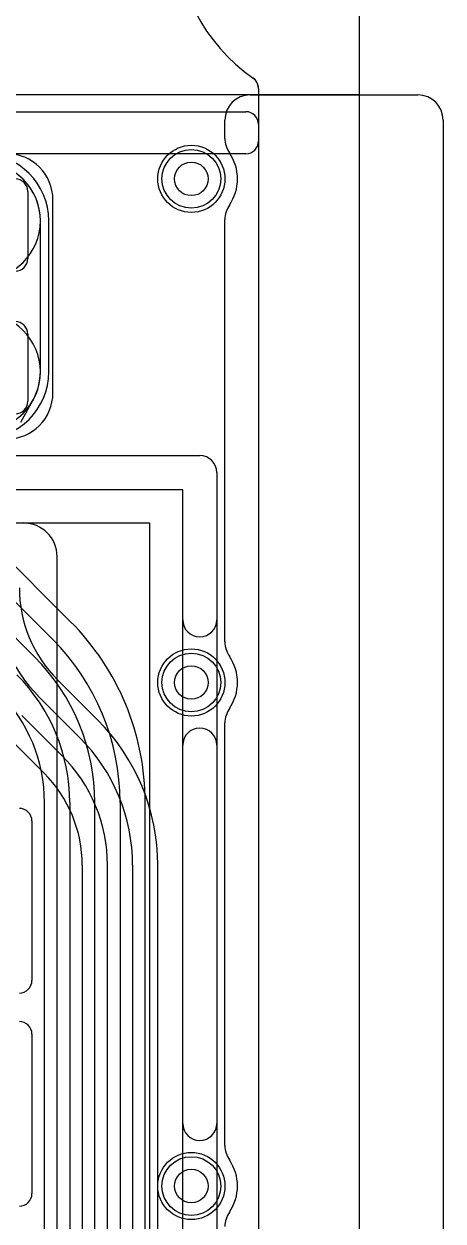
# Model space of a CAD drawing. Extents: x 0 to 20.5, y -6 to 27.
# Drawn here: x 18 to 20.5, y 14.79 to 21.92 of the extents above; entities that cross this region are included whole.
import ezdxf

# ---------------------------------------------------------------- set-up
doc = ezdxf.new("R2010")
doc.units = 0
for name, color, linetype in [('Hole', 1, 'CONTINUOUS'), ('L1', 3, 'CONTINUOUS'), ('L2', 3, 'CONTINUOUS'), ('L3', 3, 'CONTINUOUS'), ('L4', 3, 'CONTINUOUS'), ('Outline', 7, 'CONTINUOUS'), ('PartsArea-A', 111, 'CONTINUOUS'), ('PartsArea-B', 111, 'CONTINUOUS'), ('PartsSilk-A', 221, 'CONTINUOUS'), ('Resist-A', 2, 'CONTINUOUS'), ('Resist-B', 2, 'CONTINUOUS'), ('Silk-A', 140, 'CONTINUOUS')]:
    doc.layers.add(name, color=color, linetype=linetype)

msp = doc.modelspace()

# ---------------------------------------------------------------- linework, layer by layer
at = {"layer": 'Hole'}
for centre in [(19, 21), (19, 18), (19, 15)]:
    msp.add_circle(centre, 0.1, dxfattribs=at)
at = {"layer": 'L1'}
for p, q in [((19.4, 21.53823), (19.4, 1.46)), ((18.17504, 19.725), (18.17504, 20.875)), ((18.2, 2.16), (18.2, 18.75004))]:
    msp.add_line(p, q, dxfattribs=at)
for centre in [(19, 21), (19, 18), (19, 15)]:
    msp.add_circle(centre, 0.2, dxfattribs=at)
for centre, radius, start, end in [((20, 22.5), 1.1, 180, -125.062172), ((19.32502, 21.53826), 0.07497, 45, 54.934097), ((19.32499, 21.53823), 0.07501, 0, 45), ((17.9, 20.875), 0.27504, 0, 90), ((17.9, 19.725), 0.27504, -90, 0), ((18, 18.75004), 0.2, 0, 90)]:
    msp.add_arc(centre, radius, start, end, dxfattribs=at)
at = {"layer": 'L2'}
for p, q in [((19.39208, 21.57178), (19.39209, 21.57176)), ((19.4, 21.53823), (19.4, 21.22501)), ((17.90655, 21.4), (19.325, 21.4)), ((19.4, 21.325), (19.4, 1.11004)), ((19.32503, 21.15004), (17.93332, 21.15004)), ((18.10004, 19.85), (18.10005, 20.75)), ((17.98461, 19.54981), (18.05574, 19.67951)), ((18.44123, 17.77701), (18.20202, 18.01623)), ((18.09592, 17.91014), (18.33514, 17.67092)), ((18.22907, 17.56485), (17.98985, 17.80408)), ((17.88376, 17.69798), (18.12298, 17.45876)), ((18.34996, 16.91079), (18.34996, 13.90872)), ((18.5, 9.23921), (18.5, 16.91079)), ((18.65, 16.91079), (18.65, 9.23921)), ((18.80004, 9.23921), (18.80004, 16.91079))]:
    msp.add_line(p, q, dxfattribs=at)
for centre in [(19, 21), (19, 18), (19, 15)]:
    msp.add_circle(centre, 0.2, dxfattribs=at)
for centre, radius, start, end in [((20, 22.5), 1.1, 180, -125.062172), ((19.32502, 21.53825), 0.07498, 26.565051, 54.938488), ((19.32503, 21.53823), 0.07498, 0, 26.565051), ((19.325, 21.325), 0.075, 0, 90), ((19.32503, 21.22501), 0.07497, -90, 0), ((18.05648, 21.04446), 0.07497, -136.264626, -136.145763), ((17.75, 20.74999), 0.35005, 0.001637, 43.855279), ((17.74999, 19.85), 0.35005, -28.470034, 0), ((18.12325, 19.64672), 0.07497, 150.946138, 152.197681), ((18.12212, 19.64465), 0.07498, 150.922388, 152.293423), ((18.12234, 19.64504), 0.07498, 150.929066, 151.264527), ((18.12212, 19.64465), 0.07497, 150.514854, 150.58688), ((18.12267, 19.64563), 0.07498, 151.254153, 151.373683), ((18.75, 18.56421), 0.925, 180, -135.000438), ((18.75001, 18.56421), 0.77497, 180, -135.000523), ((17.575, 16.91077), 1.22504, 0.000935, 45.000331), ((17.575, 16.91078), 1.075, 0.000533, 45), ((17.575, 16.91078), 0.925, 0.000619, 45), ((17.57499, 16.91078), 0.77497, 0.000739, 44.999477)]:
    msp.add_arc(centre, radius, start, end, dxfattribs=at)
at = {"layer": 'L3'}
for p, q in [((19.4, 21.53823), (19.4, 21.22501)), ((0.67497, 21.4), (19.32503, 21.4)), ((19.4, 21.32503), (19.4, 1.11004)), ((19.32503, 21.15004), (0.67497, 21.15004)), ((18.15004, 19.85), (18.15004, 20.75))]:
    msp.add_line(p, q, dxfattribs=at)
for centre in [(19, 21), (19, 18), (19, 15)]:
    msp.add_circle(centre, 0.2, dxfattribs=at)
for centre, radius, start, end in [((20, 22.5), 1.1, 180, -125.062172), ((19.32502, 21.53825), 0.07498, -0.015283, 54.938488), ((19.32503, 21.32503), 0.07497, 0, 90), ((19.32503, 21.22501), 0.07497, -90, 0), ((17.75, 20.75), 0.40004, 0, 180), ((17.75, 19.85), 0.40004, 180, 0)]:
    msp.add_arc(centre, radius, start, end, dxfattribs=at)
at = {"layer": 'L4'}
for p, q in [((19.4, 21.53823), (19.4, 1.11004)), ((18.27837, 18.36415), (16.22725, 20.41527)), ((16.08488, 20.34545), (18.17227, 18.25805)), ((18.06621, 18.15199), (15.97882, 20.23938)), ((18.12499, 14.60566), (18.12499, 17.2858)), ((18.27499, 17.2858), (18.27499, 14.60566)), ((18.425, 14.46274), (18.425, 17.28578)), ((18.575, 17.28578), (18.575, 14.46274)), ((18.72504, 14.46274), (18.72504, 17.28578))]:
    msp.add_line(p, q, dxfattribs=at)
for centre in [(19, 21), (19, 18), (19, 15)]:
    msp.add_circle(centre, 0.2, dxfattribs=at)
for centre, radius, start, end in [((20, 22.5), 1.1, 180, -125.062172), ((19.325, 21.53823), 0.075, 0, 54.934759), ((17.75, 20.75), 0.35004, -90, 90), ((17.75, 19.85), 0.35004, -90, 90), ((17.19999, 17.28578), 1.52505, 0, 44.999734), ((17.2, 17.28578), 1.375, 0, 45), ((17.2, 17.28578), 1.225, 0, 45), ((17.19999, 17.2858), 1.075, 0, 44.999246), ((17.19999, 17.2858), 0.925, 0, 44.999562)]:
    msp.add_arc(centre, radius, start, end, dxfattribs=at)
at = {"layer": 'Outline'}
msp.add_line((20, 22), (20, 1), dxfattribs=at)
at = {"layer": 'PartsArea-A'}
for p, q in [((20, 22), (20, 21.5)), ((20, 21.5), (0, 21.5)), ((1.25, 18.95), (18.75, 18.95)), ((18.75, 18.95), (18.75, -5.55))]:
    msp.add_line(p, q, dxfattribs=at)
at = {"layer": 'PartsArea-B'}
for p, q in [((20, 22), (20, 21.5)), ((20, 21.5), (0, 21.5))]:
    msp.add_line(p, q, dxfattribs=at)
at = {"layer": 'PartsSilk-A'}
for p, q in [((19.35, 21.5), (20.35, 21.5)), ((19.2, 21.24109), (19.2, 21.35)), ((20.5, 21.35), (20.5, -0.35)), ((19.2, 18.24109), (19.2, 20.75891)), ((0.95, 19.3516), (19.05, 19.3516)), ((19.1516, 19.25), (19.1516, -5.85)), ((18.9484, 19.1484), (1.0516, 19.1484)), ((18.9484, -5.85), (18.9484, 19.1484)), ((19.2, 15.24109), (19.2, 17.75891))]:
    msp.add_line(p, q, dxfattribs=at)
for centre, radius, start, end in [((19.35, 21.35), 0.15, 90, 180), ((20.35, 21.35), 0.15, 0, 90), ((19.35, 21.24109), 0.15, 180, -145.440132), ((19, 21), 0.275, -34.560351, 34.560351), ((19.35, 20.75891), 0.15, 145.440132, 180), ((19.05, 19.25), 0.1016, 0, 90), ((19.35, 18.24109), 0.15, 180, -145.440132), ((19, 18), 0.275, -34.560351, 34.560351), ((19.35, 17.75891), 0.15, 145.440132, 180), ((19.35, 15.24109), 0.15, 180, -145.440132), ((19, 15), 0.275, -34.560351, 34.560351), ((19.35, 14.75891), 0.15, 145.440132, 180)]:
    msp.add_arc(centre, radius, start, end, dxfattribs=at)
at = {"layer": 'Resist-A'}
for p, q in [((18.025, 20.925), (18.025, 20.525)), ((18.025, 20.075), (18.025, 19.675)), ((18.05, 17.175), (18.05, 16.225)), ((18.05, 15.905), (18.05, 14.955))]:
    msp.add_line(p, q, dxfattribs=at)
for centre in [(19, 21), (19, 18), (19, 15)]:
    msp.add_circle(centre, 0.175, dxfattribs=at)
for centre, start, end in [((17.95, 20.925), 0, 90), ((17.95, 20.525), -90, 0), ((17.95, 20.075), 0, 90), ((17.95, 19.675), -90, 0), ((17.975, 17.175), 0, 90), ((17.975, 16.225), -90, 0), ((17.975, 15.905), 0, 90), ((17.975, 14.955), -90, 0)]:
    msp.add_arc(centre, 0.075, start, end, dxfattribs=at)
at = {"layer": 'Resist-B'}
for centre in [(19, 21), (19, 18), (19, 15)]:
    msp.add_circle(centre, 0.175, dxfattribs=at)
at = {"layer": 'Silk-A'}
for p, q in [((19.35, 21.5), (20.35, 21.5)), ((19.2, 21.24109), (19.2, 21.35)), ((20.5, 21.35), (20.5, -0.35)), ((19.2, 18.24109), (19.2, 20.75891)), ((10.23902, 19.3516), (19.05, 19.3516)), ((19.1516, 19.25), (19.1516, 18.37327)), ((18.9484, 19.1484), (10.23902, 19.1484)), ((18.9484, 18.37327), (18.9484, 19.1484)), ((19.2, 15.24109), (19.2, 17.75891)), ((18.9484, 15.37327), (18.9484, 17.62673)), ((19.1516, 17.62673), (19.1516, 15.37327))]:
    msp.add_line(p, q, dxfattribs=at)
for centre, radius, start, end in [((19.35, 21.35), 0.15, 90, 180), ((20.35, 21.35), 0.15, 0, 90), ((19.35, 21.24109), 0.15, 180, -145.440132), ((19, 21), 0.275, -34.560351, 34.560351), ((19.35, 20.75891), 0.15, 145.440132, 180), ((19.05, 19.25), 0.1016, 0, 90), ((19.05, 18.37327), 0.1016, 180, 0), ((19.35, 18.24109), 0.15, 180, -145.440132), ((19, 18), 0.275, -34.560351, 34.560351), ((19.35, 17.75891), 0.15, 145.440132, 180), ((19.05, 17.62673), 0.1016, 0, 180), ((19.05, 15.37327), 0.1016, 180, 0), ((19.35, 15.24109), 0.15, 180, -145.440132), ((19, 15), 0.275, -34.560351, 34.560351), ((19.35, 14.75891), 0.15, 145.440132, 180)]:
    msp.add_arc(centre, radius, start, end, dxfattribs=at)

doc.saveas('drawing.dxf')
